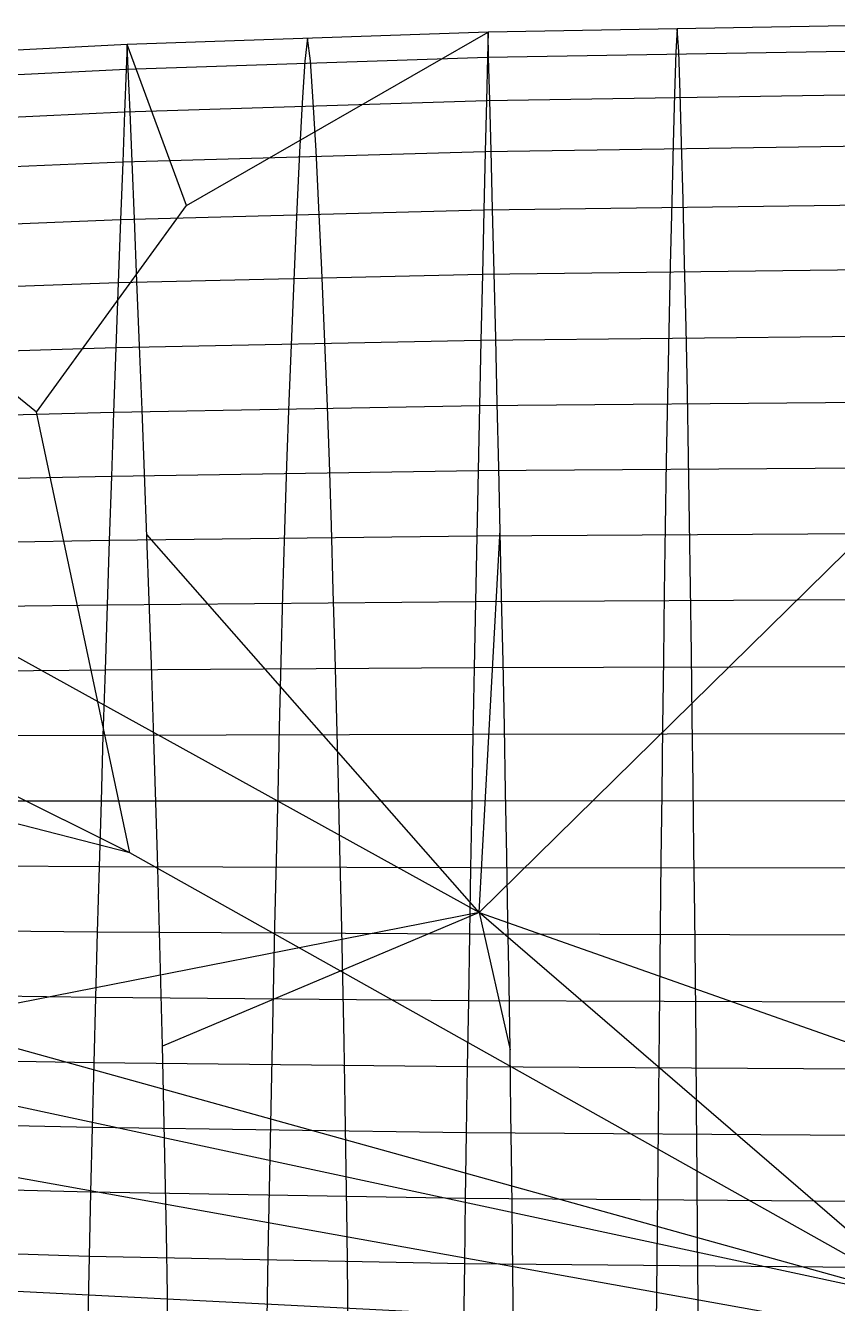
# Model space of a CAD drawing. Extents: x -449 to 449, y -4 to 308.
# Drawn here: x -146.2 to -32.1, y 128.7 to 308.2 of the extents above; entities that cross this region are included whole.
import ezdxf

# ---------------------------------------------------------------- set-up
doc = ezdxf.new("R2010")
doc.units = 0

msp = doc.modelspace()

# ---------------------------------------------------------------- linework, layer by layer
at = {"layer": 'default', "color": 5, "linetype": 'CONTINUOUS'}
for p, q in [((-81.242, 307.263, -6.182), (-131.929, 305.525, 2.81)), ((-81.242, 307.263, -6.182), (-131.929, 305.525, 2.81)), ((-81.242, 307.263, -6.182), (-81.326, 303.69, -6.844)), ((-28.046, 308.178, -10.977), (-81.242, 307.263, -6.182)), ((-28.046, 308.178, -10.977), (-81.242, 307.263, -6.182)), ((-131.929, 305.525, 2.81), (-180.661, 302.982, 15.759)), ((-131.929, 305.525, 2.81), (-180.661, 302.982, 15.759)), ((-131.929, 305.525, 2.81), (-132.065, 302.009, 2.165)), ((-81.326, 303.69, -6.844), (-132.065, 302.009, 2.165)), ((-81.326, 303.69, -6.844), (-81.468, 297.6, -7.956)), ((-28.075, 304.575, -11.647), (-81.326, 303.69, -6.844)), ((-132.065, 302.009, 2.165), (-180.845, 299.55, 15.139)), ((-132.065, 302.009, 2.165), (-132.295, 296.016, 1.081)), ((-28.124, 298.434, -12.774), (-81.468, 297.6, -7.956)), ((-81.468, 297.6, -7.956), (-132.295, 296.016, 1.081)), ((-81.468, 297.6, -7.956), (-81.634, 290.463, -9.252)), ((-132.295, 296.016, 1.081), (-181.155, 293.703, 14.097)), ((-132.295, 296.016, 1.081), (-132.562, 288.993, -0.181)), ((-28.18, 291.238, -14.086), (-81.634, 290.463, -9.252)), ((-81.634, 290.463, -9.252), (-132.562, 288.993, -0.181)), ((-81.634, 290.463, -9.252), (-81.821, 282.233, -10.721)), ((-132.562, 288.993, -0.181), (-181.516, 286.851, 12.883)), ((-132.562, 288.993, -0.181), (-132.864, 280.895, -1.614)), ((-81.821, 282.233, -10.721), (-132.864, 280.895, -1.614)), ((-81.821, 282.233, -10.721), (-82.024, 273.219, -12.309)), ((-28.244, 282.94, -15.575), (-81.821, 282.233, -10.721)), ((-132.864, 280.895, -1.614), (-181.925, 278.949, 11.506)), ((-132.864, 280.895, -1.614), (-133.192, 272.025, -3.161)), ((-82.024, 273.219, -12.309), (-133.192, 272.025, -3.161)), ((-82.024, 273.219, -12.309), (-82.228, 263.947, -13.914)), ((-28.313, 273.85, -17.184), (-82.024, 273.219, -12.309)), ((-133.192, 272.025, -3.161), (-182.368, 270.294, 10.018)), ((-133.192, 272.025, -3.161), (-133.523, 262.901, -4.726)), ((-82.228, 263.947, -13.914), (-133.523, 262.901, -4.726)), ((-82.228, 263.947, -13.914), (-82.428, 254.744, -15.475)), ((-28.383, 264.501, -18.81), (-82.228, 263.947, -13.914)), ((-133.523, 262.901, -4.726), (-182.815, 261.391, 8.512)), ((-133.523, 262.901, -4.726), (-133.844, 253.845, -6.247)), ((-28.451, 255.222, -20.391), (-82.428, 254.744, -15.475)), ((-133.844, 253.845, -6.247), (-183.25, 252.555, 7.049)), ((-133.844, 253.845, -6.247), (-134.157, 244.856, -7.725)), ((-82.428, 254.744, -15.475), (-133.844, 253.845, -6.247)), ((-82.428, 254.744, -15.475), (-82.621, 245.61, -16.99)), ((-28.517, 246.012, -21.926), (-82.621, 245.61, -16.99)), ((-134.157, 244.856, -7.725), (-183.673, 243.785, 5.628)), ((-134.157, 244.856, -7.725), (-134.463, 235.848, -9.172)), ((-82.621, 245.61, -16.99), (-134.157, 244.856, -7.725)), ((-82.621, 245.61, -16.99), (-82.81, 236.455, -18.475)), ((-134.463, 235.848, -9.172), (-184.087, 234.995, 4.235)), ((-134.463, 235.848, -9.172), (-134.762, 226.778, -10.588)), ((-82.81, 236.455, -18.475), (-134.463, 235.848, -9.172)), ((-82.81, 236.455, -18.475), (-82.996, 227.238, -19.927)), ((-28.581, 236.781, -23.43), (-82.81, 236.455, -18.475)), ((-134.762, 226.778, -10.588), (-184.492, 226.144, 2.872)), ((-134.762, 226.778, -10.588), (-135.054, 217.63, -11.969)), ((-82.996, 227.238, -19.927), (-134.762, 226.778, -10.588)), ((-82.996, 227.238, -19.927), (-83.176, 217.942, -21.343)), ((-28.644, 227.487, -24.901), (-82.996, 227.238, -19.927)), ((-135.054, 217.63, -11.969), (-184.887, 217.218, 1.544)), ((-135.054, 217.63, -11.969), (-135.339, 208.439, -13.315)), ((-83.176, 217.942, -21.343), (-135.054, 217.63, -11.969)), ((-83.176, 217.942, -21.343), (-83.352, 208.601, -22.723)), ((-28.706, 218.114, -26.334), (-83.176, 217.942, -21.343)), ((-135.339, 208.439, -13.315), (-185.272, 208.25, 0.247)), ((-135.339, 208.439, -13.315), (-135.614, 199.225, -14.615)), ((-83.352, 208.601, -22.723), (-135.339, 208.439, -13.315)), ((-83.352, 208.601, -22.723), (-83.522, 199.238, -24.055)), ((-28.766, 208.696, -27.732), (-83.352, 208.601, -22.723)), ((-135.614, 199.225, -14.615), (-185.645, 199.259, -1.004)), ((-28.824, 199.255, -29.081), (-83.522, 199.238, -24.055)), ((-135.614, 199.225, -14.615), (-135.88, 190.01, -15.876)), ((-83.522, 199.238, -24.055), (-135.614, 199.225, -14.615)), ((-83.522, 199.238, -24.055), (-83.687, 189.873, -25.347)), ((-135.88, 190.01, -15.876), (-186.006, 190.267, -2.218)), ((-135.88, 190.01, -15.876), (-136.138, 180.808, -17.094)), ((-83.687, 189.873, -25.347), (-135.88, 190.01, -15.876)), ((-83.687, 189.873, -25.347), (-83.846, 180.522, -26.596)), ((-28.88, 189.812, -30.389), (-83.687, 189.873, -25.347)), ((-136.138, 180.808, -17.094), (-186.355, 181.287, -3.392)), ((-136.138, 180.808, -17.094), (-136.388, 171.628, -18.277)), ((-83.846, 180.522, -26.596), (-136.138, 180.808, -17.094)), ((-83.846, 180.522, -26.596), (-84.001, 171.194, -27.808)), ((-28.934, 180.384, -31.652), (-83.846, 180.522, -26.596)), ((-136.388, 171.628, -18.277), (-186.694, 172.33, -4.532)), ((-136.388, 171.628, -18.277), (-136.629, 162.477, -19.416)), ((-84.001, 171.194, -27.808), (-136.388, 171.628, -18.277)), ((-84.001, 171.194, -27.808), (-84.15, 161.894, -28.974)), ((-28.987, 170.978, -32.879), (-84.001, 171.194, -27.808)), ((-136.629, 162.477, -19.416), (-187.02, 163.4, -5.63)), ((-136.629, 162.477, -19.416), (-136.86, 153.364, -20.509)), ((-84.15, 161.894, -28.974), (-136.629, 162.477, -19.416)), ((-84.15, 161.894, -28.974), (-84.293, 152.634, -30.094)), ((-29.038, 161.601, -34.059), (-84.15, 161.894, -28.974)), ((-136.86, 153.364, -20.509), (-187.333, 154.508, -6.684)), ((-136.86, 153.364, -20.509), (-137.081, 144.294, -21.552)), ((-84.293, 152.634, -30.094), (-136.86, 153.364, -20.509)), ((-84.293, 152.634, -30.094), (-84.429, 143.417, -31.161)), ((-29.086, 152.264, -35.193), (-84.293, 152.634, -30.094)), ((-137.081, 144.294, -21.552), (-187.632, 145.658, -7.69)), ((-137.081, 144.294, -21.552), (-137.289, 135.281, -22.538)), ((-84.429, 143.417, -31.161), (-137.081, 144.294, -21.552)), ((-84.429, 143.417, -31.161), (-84.558, 134.258, -32.17)), ((-29.133, 142.971, -36.273), (-84.429, 143.417, -31.161)), ((-137.289, 135.281, -22.538), (-187.915, 136.863, -8.641)), ((-137.289, 135.281, -22.538), (-137.484, 126.352, -23.461)), ((-84.558, 134.258, -32.17), (-137.289, 135.281, -22.538)), ((-84.558, 134.258, -32.17), (-84.678, 125.184, -33.115)), ((-29.177, 133.736, -37.294), (-84.558, 134.258, -32.17))]:
    msp.add_line(p, q, dxfattribs=at)
at = {"layer": 'default', "color": 30, "linetype": 'CONTINUOUS'}
for p, q in [((-123.621, 282.898, 91.035), (-81.242, 307.263, -6.182)), ((-123.621, 282.898, 91.035), (-131.929, 305.525, 2.81)), ((-144.663, 253.878, 205.556), (-180.807, 282.816, 94.848)), ((-144.663, 253.878, 205.556), (-123.621, 282.898, 91.035)), ((-131.547, 191.954, 446.376), (-144.663, 253.878, 205.556)), ((-131.547, 191.954, 446.376), (-231.943, 242.011, 259.456)), ((-131.547, 191.954, 446.376), (-269.49, 227.249, 320.574)), ((-18.907, 128.76, 683.481), (-131.547, 191.954, 446.376))]:
    msp.add_line(p, q, dxfattribs=at)
at = {"layer": 'default', "color": 3, "linetype": 'CONTINUOUS'}
for p, q in [((-81.15, 303.714, -5.465), (-81.242, 307.263, -6.182)), ((-131.782, 302.032, 3.504), (-131.929, 305.525, 2.81)), ((-80.996, 297.664, -4.251), (-81.15, 303.714, -5.465)), ((-131.534, 296.076, 4.677), (-131.782, 302.032, 3.504)), ((-80.815, 290.568, -2.84), (-80.996, 297.664, -4.251)), ((-131.245, 289.092, 6.043), (-131.534, 296.076, 4.677)), ((-130.917, 281.045, 7.594), (-131.245, 289.092, 6.043)), ((-80.611, 282.393, -1.235), (-80.815, 290.568, -2.84)), ((-80.389, 273.45, 0.501), (-80.611, 282.393, -1.235)), ((-130.562, 272.243, 9.273), (-130.917, 281.045, 7.594)), ((-80.165, 264.252, 2.26), (-80.389, 273.45, 0.501)), ((-130.203, 263.189, 10.974), (-130.562, 272.243, 9.273)), ((-79.946, 255.128, 3.971), (-80.165, 264.252, 2.26)), ((-129.853, 254.209, 12.629), (-130.203, 263.189, 10.974)), ((-79.733, 246.074, 5.64), (-79.946, 255.128, 3.971)), ((-129.511, 245.297, 14.243), (-129.853, 254.209, 12.629)), ((-79.526, 237.021, 7.269), (-79.733, 246.074, 5.64)), ((-129.179, 236.386, 15.817), (-129.511, 245.297, 14.243)), ((-79.323, 227.927, 8.859), (-79.526, 237.021, 7.269)), ((-128.854, 227.435, 17.353), (-129.179, 236.386, 15.817)), ((-128.54, 218.455, 18.835), (-128.854, 227.435, 17.353)), ((-79.127, 218.803, 10.392), (-79.323, 227.927, 8.859)), ((-128.239, 209.478, 20.258), (-128.54, 218.455, 18.835)), ((-78.939, 209.683, 11.864), (-79.127, 218.803, 10.392)), ((-127.954, 200.524, 21.608), (-128.239, 209.478, 20.258)), ((-78.761, 200.585, 13.262), (-78.939, 209.683, 11.864)), ((-127.684, 191.596, 22.885), (-127.954, 200.524, 21.608)), ((-78.592, 191.515, 14.584), (-78.761, 200.585, 13.262)), ((-127.43, 182.69, 24.086), (-127.684, 191.596, 22.885)), ((-78.434, 182.467, 15.828), (-78.592, 191.515, 14.584)), ((-127.193, 173.791, 25.208), (-127.43, 182.69, 24.086)), ((-78.285, 173.425, 16.99), (-78.434, 182.467, 15.828)), ((-126.973, 164.9, 26.248), (-127.193, 173.791, 25.208)), ((-78.148, 164.392, 18.068), (-78.285, 173.425, 16.99)), ((-126.77, 156.046, 27.205), (-126.973, 164.9, 26.248)), ((-78.021, 155.396, 19.061), (-78.148, 164.392, 18.068)), ((-126.588, 147.255, 28.068), (-126.77, 156.046, 27.205)), ((-77.907, 146.463, 19.957), (-78.021, 155.396, 19.061)), ((-126.426, 138.551, 28.834), (-126.588, 147.255, 28.068)), ((-77.806, 137.62, 20.751), (-77.907, 146.463, 19.957)), ((-126.286, 129.924, 29.495), (-126.426, 138.551, 28.834)), ((-77.718, 128.854, 21.439), (-77.806, 137.62, 20.751)), ((-126.172, 121.335, 30.037), (-126.286, 129.924, 29.495)), ((-77.646, 120.128, 22.004), (-77.718, 128.854, 21.439))]:
    msp.add_line(p, q, dxfattribs=at)
at = {"layer": 'default', "color": 4, "linetype": 'CONTINUOUS'}
for p, q in [((-54.644, 307.721, -8.58), (-54.85, 304.456, -10.992)), ((-54.432, 304.52, -6.072), (-54.644, 307.721, -8.58)), ((-106.586, 306.394, -1.686), (-106.978, 303.162, -4.006)), ((-106.178, 303.224, 0.729), (-106.586, 306.394, -1.686)), ((-54.85, 304.456, -10.992), (-55.042, 298.548, -13.251)), ((-54.23, 298.677, -3.689), (-54.432, 304.52, -6.072)), ((-106.978, 303.162, -4.006), (-107.348, 297.321, -6.191)), ((-105.79, 297.444, 3.032), (-106.178, 303.224, 0.729)), ((-55.042, 298.548, -13.251), (-55.235, 291.543, -15.481)), ((-54.032, 291.733, -1.327), (-54.23, 298.677, -3.689)), ((-107.348, 297.321, -6.191), (-107.716, 290.398, -8.353)), ((-105.406, 290.579, 5.32), (-105.79, 297.444, 3.032)), ((-55.235, 291.543, -15.481), (-55.434, 283.422, -17.815)), ((-53.822, 283.685, 1.151), (-54.032, 291.733, -1.327)), ((-107.716, 290.398, -8.353), (-108.1, 282.372, -10.62)), ((-105.001, 282.622, 7.722), (-105.406, 290.579, 5.32)), ((-53.615, 274.834, 3.623), (-53.822, 283.685, 1.151)), ((-108.1, 282.372, -10.62), (-108.494, 273.552, -12.938)), ((-104.599, 273.874, 10.119), (-105.001, 282.622, 7.722)), ((-55.434, 283.422, -17.815), (-55.639, 274.496, -20.201)), ((-53.413, 265.703, 6.035), (-53.615, 274.834, 3.623)), ((-108.494, 273.552, -12.938), (-108.864, 264.441, -15.115)), ((-104.206, 264.849, 12.461), (-104.599, 273.874, 10.119)), ((-55.639, 274.496, -20.201), (-55.832, 265.275, -22.437)), ((-53.218, 256.629, 8.339), (-53.413, 265.703, 6.035)), ((-108.864, 264.441, -15.115), (-109.219, 255.385, -17.211)), ((-103.832, 255.878, 14.678), (-104.206, 264.849, 12.461)), ((-55.832, 265.275, -22.437), (-56.016, 256.11, -24.589)), ((-109.219, 255.385, -17.211), (-109.56, 246.386, -19.221)), ((-103.514, 246.919, 16.587), (-103.832, 255.878, 14.678)), ((-56.016, 256.11, -24.589), (-56.192, 247.002, -26.653)), ((-53.057, 247.559, 10.28), (-53.218, 256.629, 8.339)), ((-109.56, 246.386, -19.221), (-109.856, 237.319, -20.954)), ((-103.246, 237.904, 18.186), (-103.514, 246.919, 16.587)), ((-56.192, 247.002, -26.653), (-56.347, 237.825, -28.427)), ((-52.92, 238.435, 11.921), (-53.057, 247.559, 10.28)), ((-109.856, 237.319, -20.954), (-110.103, 228.141, -22.401)), ((-102.987, 228.841, 19.749), (-103.246, 237.904, 18.186)), ((-56.347, 237.825, -28.427), (-56.475, 228.533, -29.902)), ((-52.789, 229.262, 13.524), (-52.92, 238.435, 11.921)), ((-110.103, 228.141, -22.401), (-110.339, 218.886, -23.812)), ((-102.732, 219.743, 21.256), (-102.987, 228.841, 19.749)), ((-56.475, 228.533, -29.902), (-56.594, 219.164, -31.34)), ((-52.657, 220.054, 15.07), (-52.789, 229.262, 13.524)), ((-102.492, 210.647, 22.704), (-102.732, 219.743, 21.256)), ((-56.594, 219.164, -31.34), (-56.717, 209.749, -32.742)), ((-52.535, 210.847, 16.557), (-52.657, 220.054, 15.07)), ((-110.339, 218.886, -23.812), (-110.575, 209.585, -25.187)), ((-102.26, 201.567, 24.079), (-102.492, 210.647, 22.704)), ((-52.415, 201.657, 17.968), (-52.535, 210.847, 16.557)), ((-110.575, 209.585, -25.187), (-110.796, 200.262, -26.516)), ((-56.717, 209.749, -32.742), (-56.828, 200.311, -34.095)), ((-102.041, 192.514, 25.38), (-102.26, 201.567, 24.079)), ((-52.303, 192.493, 19.304), (-52.415, 201.657, 17.968)), ((-110.796, 200.262, -26.516), (-111.014, 190.941, -27.802)), ((-56.828, 200.311, -34.095), (-56.94, 190.875, -35.406)), ((-101.836, 183.479, 26.604), (-102.041, 192.514, 25.38)), ((-52.198, 183.348, 20.56), (-52.303, 192.493, 19.304)), ((-111.014, 190.941, -27.802), (-111.221, 181.637, -29.047)), ((-56.94, 190.875, -35.406), (-57.044, 181.457, -36.673)), ((-101.648, 174.444, 27.729), (-101.836, 183.479, 26.604)), ((-52.1, 174.206, 21.736), (-52.198, 183.348, 20.56)), ((-111.221, 181.637, -29.047), (-111.428, 172.354, -30.254)), ((-57.044, 181.457, -36.673), (-57.153, 172.06, -37.903)), ((-101.468, 165.421, 28.789), (-101.648, 174.444, 27.729)), ((-52.006, 165.072, 22.826), (-52.1, 174.206, 21.736)), ((-111.428, 172.354, -30.254), (-111.624, 163.097, -31.416)), ((-57.153, 172.06, -37.903), (-57.253, 162.689, -39.086)), ((-101.306, 156.432, 29.767), (-101.468, 165.421, 28.789)), ((-51.924, 155.973, 23.831), (-52.006, 165.072, 22.826)), ((-111.624, 163.097, -31.416), (-111.815, 153.876, -32.532)), ((-57.253, 162.689, -39.086), (-57.352, 153.354, -40.223)), ((-101.158, 147.501, 30.648), (-101.306, 156.432, 29.767)), ((-51.848, 146.932, 24.738), (-51.924, 155.973, 23.831)), ((-111.815, 153.876, -32.532), (-111.997, 144.695, -33.597)), ((-57.352, 153.354, -40.223), (-57.446, 144.06, -41.307)), ((-101.029, 138.653, 31.431), (-101.158, 147.501, 30.648)), ((-51.783, 137.976, 25.543), (-51.848, 146.932, 24.738)), ((-111.997, 144.695, -33.597), (-112.169, 135.566, -34.604)), ((-57.446, 144.06, -41.307), (-57.534, 134.819, -42.332)), ((-100.921, 129.872, 32.11), (-101.029, 138.653, 31.431)), ((-51.73, 129.087, 26.242), (-51.783, 137.976, 25.543)), ((-112.169, 135.566, -34.604), (-112.331, 126.517, -35.547)), ((-57.534, 134.819, -42.332), (-57.619, 125.658, -43.292)), ((-100.83, 121.118, 32.667), (-100.921, 129.872, 32.11)), ((-51.685, 120.225, 26.816), (-51.73, 129.087, 26.242))]:
    msp.add_line(p, q, dxfattribs=at)
at = {"layer": 'default', "color": 8, "linetype": 'CONTINUOUS'}
for p, q in [((-82.483, 183.594, 177.398), (-27.461, 237.693, 2.652)), ((-82.483, 183.594, 177.398), (-79.533, 237.349, 7.21)), ((-82.483, 183.594, 177.398), (-177, 235.809, 28.075)), ((-82.483, 183.594, 177.398), (-129.191, 236.709, 15.76)), ((-18.907, 128.76, 683.481), (-297.489, 188.523, 293.469)), ((-18.907, 128.76, 683.481), (-217.325, 183.894, 224.57)), ((-82.483, 183.594, 177.398), (-174.036, 165.616, 38.045)), ((-82.483, 183.594, 177.398), (-126.97, 164.795, 26.259)), ((-18.907, 128.76, 683.481), (-82.483, 183.594, 177.398)), ((-82.483, 183.594, 177.398), (-26.986, 164.032, 13.722)), ((-82.483, 183.594, 177.398), (-78.146, 164.285, 18.08)), ((-23.129, 124.029, 685.023), (-327.154, 178.632, 361.919)), ((-23.129, 124.029, 685.023), (-296.885, 137.91, 302))]:
    msp.add_line(p, q, dxfattribs=at)

doc.saveas('drawing.dxf')
